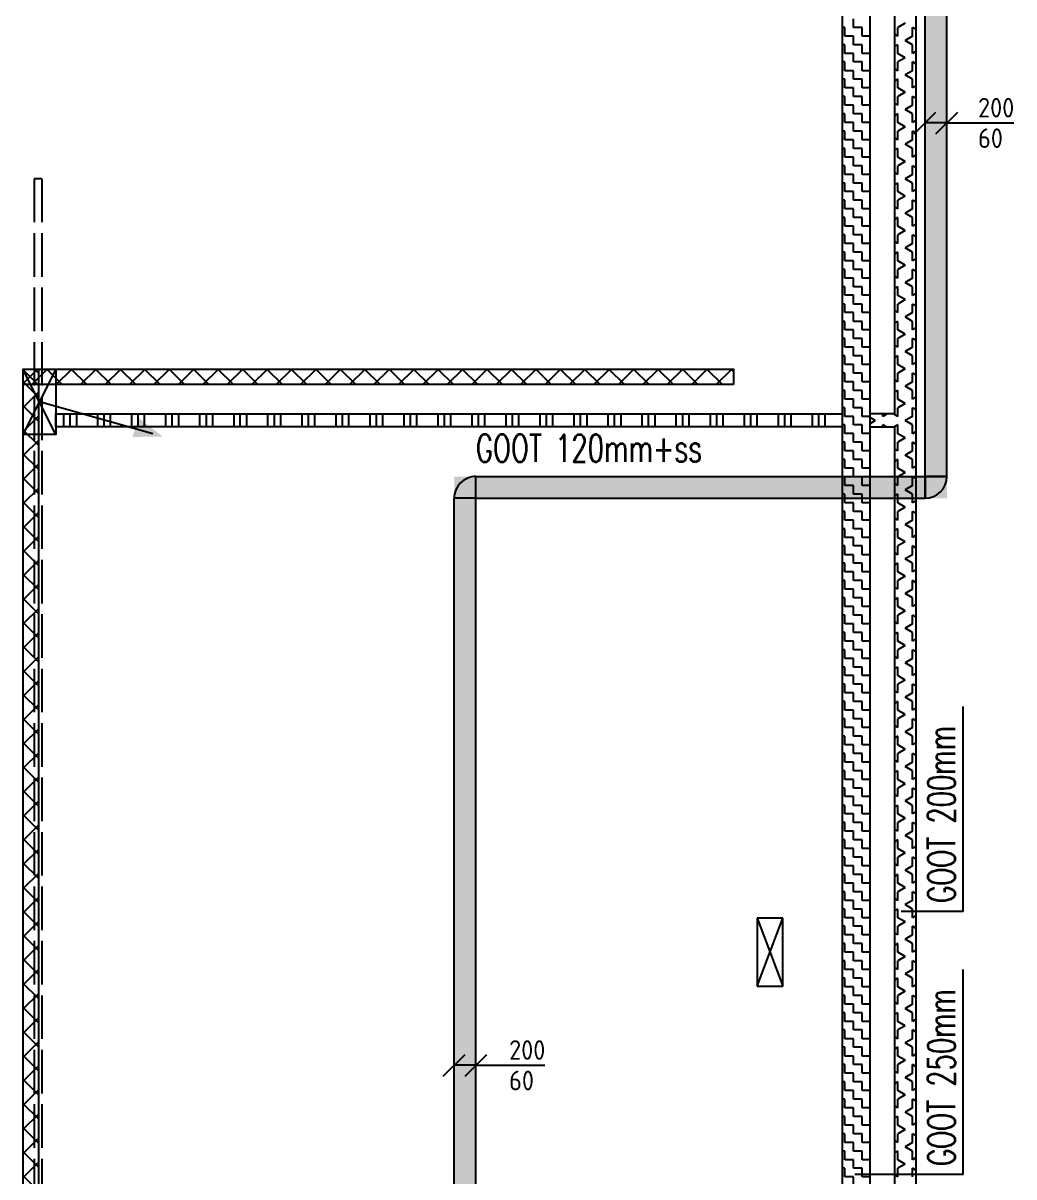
# Model space of a CAD drawing. Header units: millimetres. Extents: x -3262 to 113612, y 0 to 217318.
# Drawn here: x 91127 to 100227, y 36452 to 47048 of the extents above; entities that cross this region are included whole.
import ezdxf

# ---------------------------------------------------------------- set-up
doc = ezdxf.new("R2010")
doc.units = ezdxf.units.MM
doc.header["$LTSCALE"] = 100
doc.linetypes.add('E_GOOT3', pattern=[5, 4, -1])
for name, color, linetype in [('ByLayer', 2, 'Continuous'), ('EL6131--_ENERGIEBEDR (1996)', 2, 'Continuous'), ('EL6131--_GEBOUWINST (1996)', 2, 'Continuous'), ('EL6131--_KG_D', 3, 'Continuous'), ('EL6131--_WG', 3, 'Continuous'), ('EM6131--_KG', 1, 'Continuous')]:
    doc.layers.add(name, color=color, linetype=linetype)
doc.styles.add('CofelyArial', font='arial.ttf')
doc.styles.add('ROMANS', font='ROMANS', dxfattribs={"width": 0.7})
doc.styles.add('STABICAD-018', font='ISOCP.SHX', dxfattribs={"height": 1.8})

# ---------------------------------------------------------------- blocks, each defined once
blk = doc.blocks.new('*X140')
at = {"color": 0}
for p, q in [((66264, 35430), (66384, 35430)), ((66264, 35371), (66384, 35371)), ((66264, 35312), (66384, 35312)), ((66264, 35117), (66384, 35117)), ((66264, 35059), (66384, 35059)), ((66264, 35000), (66384, 35000)), ((66264, 34805), (66384, 34805)), ((66264, 34746), (66384, 34746)), ((66264, 34688), (66384, 34688)), ((66264, 34492), (66384, 34492)), ((66264, 34434), (66384, 34434)), ((66264, 34375), (66384, 34375)), ((66264, 34180), (66384, 34180)), ((66264, 34121), (66384, 34121)), ((66264, 34062), (66384, 34062)), ((66264, 33867), (66384, 33867)), ((66264, 33809), (66384, 33809)), ((66264, 33750), (66384, 33750)), ((66264, 33555), (66384, 33555)), ((66264, 33496), (66384, 33496)), ((66264, 33438), (66384, 33438)), ((66264, 33242), (66384, 33242)), ((66264, 33184), (66384, 33184)), ((66264, 33125), (66384, 33125)), ((66264, 32930), (66384, 32930)), ((66264, 32871), (66384, 32871)), ((66264, 32812), (66384, 32812)), ((66264, 32617), (66384, 32617)), ((66264, 32559), (66384, 32559)), ((66264, 32500), (66384, 32500)), ((66264, 32305), (66384, 32305)), ((66264, 32246), (66384, 32246)), ((66264, 32188), (66384, 32188)), ((66264, 31992), (66384, 31992)), ((66264, 31934), (66384, 31934)), ((66264, 31875), (66384, 31875)), ((66264, 31680), (66384, 31680)), ((66264, 31621), (66384, 31621)), ((66264, 31562), (66384, 31562)), ((66264, 31367), (66384, 31367)), ((66264, 31309), (66384, 31309)), ((66264, 31250), (66384, 31250)), ((66264, 31055), (66384, 31055)), ((66264, 30996), (66384, 30996)), ((66264, 30938), (66384, 30938)), ((66264, 30742), (66384, 30742)), ((66264, 30684), (66384, 30684)), ((66264, 30625), (66384, 30625)), ((66264, 30430), (66384, 30430)), ((66264, 30371), (66384, 30371)), ((66264, 30312), (66384, 30312)), ((66264, 30117), (66384, 30117)), ((66264, 30059), (66384, 30059)), ((66264, 30000), (66384, 30000)), ((66264, 29805), (66384, 29805)), ((66264, 29746), (66384, 29746)), ((66264, 29688), (66384, 29688)), ((66264, 29492), (66384, 29492)), ((66264, 29434), (66384, 29434)), ((66264, 29375), (66384, 29375)), ((66264, 29180), (66384, 29180)), ((66264, 29121), (66384, 29121)), ((66264, 29062), (66384, 29062)), ((66264, 28867), (66384, 28867)), ((66264, 28809), (66384, 28809)), ((66264, 28750), (66384, 28750)), ((66264, 28555), (66384, 28555)), ((66264, 28496), (66384, 28496)), ((66264, 28438), (66384, 28438))]:
    blk.add_line(p, q, dxfattribs=at)
blk = doc.blocks.new('PIJL-UIT')
at = {"layer": 'ByLayer', "color": 2}
blk.add_line((0, 0), (2.92, 10.41), dxfattribs=at)
blk.add_solid([(3.23, 11.35), (1.51, 9.11), (3.24, 8.54)], dxfattribs=at)
blk = doc.blocks.new('NV-1')
at = {"layer": 'ByLayer'}
for p, q in [((0, 4), (7.91, 0)), ((0, 0), (7.91, 4))]:
    blk.add_line(p, q, dxfattribs=at)
blk.add_lwpolyline([(0, 0), (8, 0), (8, 4), (0, 4)], close=True, dxfattribs=at)
blk = doc.blocks.new('*X136')
at = {"color": 0}
for p, q in [((12748, 35729), (12823, 35804)), ((12949, 35664), (12809, 35804)), ((12904, 35664), (13044, 35804)), ((13170, 35664), (13030, 35804)), ((13125, 35664), (13265, 35804)), ((13391, 35664), (13251, 35804)), ((13346, 35664), (13486, 35804)), ((13612, 35664), (13472, 35804)), ((13567, 35664), (13707, 35804)), ((13833, 35664), (13693, 35804)), ((13788, 35664), (13928, 35804)), ((14054, 35664), (13914, 35804)), ((14009, 35664), (14149, 35804)), ((14275, 35664), (14135, 35804)), ((14230, 35664), (14370, 35804)), ((14496, 35664), (14356, 35804)), ((14451, 35664), (14591, 35804)), ((14717, 35664), (14577, 35804)), ((14672, 35664), (14812, 35804)), ((14938, 35664), (14798, 35804)), ((14893, 35664), (15033, 35804)), ((15159, 35664), (15019, 35804)), ((15114, 35664), (15254, 35804)), ((15380, 35664), (15240, 35804)), ((15335, 35664), (15475, 35804)), ((15601, 35664), (15461, 35804)), ((15556, 35664), (15696, 35804)), ((15822, 35664), (15682, 35804)), ((15777, 35664), (15917, 35804)), ((16043, 35664), (15903, 35804)), ((15998, 35664), (16138, 35804)), ((16264, 35664), (16124, 35804)), ((16219, 35664), (16359, 35804)), ((16485, 35664), (16345, 35804)), ((16440, 35664), (16580, 35804)), ((16706, 35664), (16566, 35804)), ((16661, 35664), (16801, 35804)), ((16927, 35664), (16787, 35804)), ((16882, 35664), (17022, 35804)), ((17148, 35664), (17008, 35804)), ((17103, 35664), (17243, 35804)), ((17369, 35664), (17229, 35804)), ((17324, 35664), (17464, 35804)), ((17590, 35664), (17450, 35804)), ((17544, 35664), (17684, 35804)), ((17811, 35664), (17671, 35804)), ((17765, 35664), (17905, 35804)), ((18032, 35664), (17892, 35804)), ((17986, 35664), (18126, 35804)), ((18253, 35664), (18113, 35804)), ((18207, 35664), (18347, 35804)), ((18474, 35664), (18334, 35804)), ((18428, 35664), (18568, 35804)), ((18695, 35664), (18555, 35804)), ((18649, 35664), (18789, 35804)), ((18916, 35664), (18776, 35804)), ((18870, 35664), (19010, 35804)), ((19137, 35664), (18997, 35804)), ((19091, 35664), (19231, 35804)), ((19358, 35664), (19218, 35804)), ((19312, 35664), (19452, 35804)), ((19579, 35664), (19439, 35804)), ((19533, 35664), (19673, 35804)), ((19800, 35664), (19660, 35804)), ((19754, 35664), (19894, 35804)), ((20021, 35664), (19881, 35804)), ((19975, 35664), (20115, 35804)), ((20242, 35664), (20102, 35804)), ((20196, 35664), (20336, 35804)), ((20463, 35664), (20323, 35804)), ((20417, 35664), (20557, 35804)), ((20683, 35664), (20543, 35804)), ((20638, 35664), (20778, 35804)), ((20904, 35664), (20764, 35804)), ((20859, 35664), (20999, 35804)), ((21125, 35664), (20985, 35804)), ((21080, 35664), (21220, 35804)), ((21346, 35664), (21206, 35804)), ((21301, 35664), (21441, 35804)), ((21567, 35664), (21427, 35804)), ((21522, 35664), (21662, 35804)), ((21788, 35664), (21648, 35804)), ((21743, 35664), (21883, 35804)), ((22009, 35664), (21869, 35804)), ((21964, 35664), (22104, 35804)), ((22230, 35664), (22090, 35804)), ((22185, 35664), (22325, 35804)), ((22451, 35664), (22311, 35804)), ((22406, 35664), (22546, 35804)), ((22672, 35664), (22532, 35804)), ((22627, 35664), (22767, 35804)), ((22893, 35664), (22753, 35804)), ((22848, 35664), (22988, 35804)), ((23114, 35664), (22974, 35804)), ((23069, 35664), (23209, 35804)), ((23335, 35664), (23195, 35804)), ((23290, 35664), (23430, 35804)), ((23556, 35664), (23416, 35804)), ((23511, 35664), (23651, 35804)), ((23777, 35664), (23637, 35804)), ((23732, 35664), (23872, 35804)), ((23998, 35664), (23858, 35804)), ((23953, 35664), (24093, 35804)), ((24219, 35664), (24079, 35804)), ((24174, 35664), (24314, 35804)), ((24440, 35664), (24300, 35804)), ((24395, 35664), (24535, 35804)), ((24661, 35664), (24521, 35804)), ((24616, 35664), (24756, 35804)), ((24882, 35664), (24742, 35804)), ((24837, 35664), (24977, 35804)), ((25103, 35664), (24963, 35804)), ((25057, 35664), (25197, 35804)), ((25324, 35664), (25184, 35804)), ((25278, 35664), (25418, 35804)), ((25545, 35664), (25405, 35804)), ((25499, 35664), (25639, 35804)), ((25766, 35664), (25626, 35804)), ((25720, 35664), (25860, 35804)), ((25987, 35664), (25847, 35804)), ((25941, 35664), (26081, 35804)), ((26208, 35664), (26068, 35804)), ((26162, 35664), (26302, 35804)), ((26429, 35664), (26289, 35804)), ((26383, 35664), (26523, 35804)), ((26650, 35664), (26510, 35804)), ((26604, 35664), (26744, 35804)), ((26871, 35664), (26731, 35804)), ((26825, 35664), (26965, 35804)), ((27092, 35664), (26952, 35804)), ((27046, 35664), (27186, 35804)), ((27313, 35664), (27173, 35804)), ((27267, 35664), (27407, 35804)), ((27534, 35664), (27394, 35804)), ((27488, 35664), (27628, 35804)), ((27755, 35664), (27615, 35804)), ((27709, 35664), (27849, 35804)), ((27976, 35664), (27836, 35804)), ((27930, 35664), (28070, 35804)), ((28196, 35664), (28056, 35804)), ((28151, 35664), (28291, 35804)), ((28417, 35664), (28277, 35804)), ((28372, 35664), (28512, 35804)), ((28638, 35664), (28498, 35804)), ((28593, 35664), (28733, 35804)), ((28848, 35675), (28719, 35804)), ((28814, 35664), (28848, 35698))]:
    blk.add_line(p, q, dxfattribs=at)
blk = doc.blocks.new('*X129')
at = {"color": 0}
for p, q in [((28708, 35668), (28844, 35804)), ((28848, 35585), (28708, 35725)), ((28708, 35444), (28848, 35584)), ((28848, 35360), (28708, 35500)), ((28708, 35219), (28848, 35359)), ((28848, 35136), (28708, 35276)), ((28708, 34995), (28848, 35135)), ((28848, 34911), (28708, 35051)), ((28708, 34770), (28848, 34910)), ((28848, 34687), (28708, 34827)), ((28708, 34546), (28848, 34686)), ((28848, 34462), (28708, 34602)), ((28708, 34321), (28848, 34461)), ((28848, 34238), (28708, 34378)), ((28708, 34097), (28848, 34237)), ((28848, 34013), (28708, 34153)), ((28708, 33872), (28848, 34012)), ((28848, 33789), (28708, 33929)), ((28708, 33647), (28848, 33787)), ((28848, 33564), (28708, 33704)), ((28708, 33423), (28848, 33563)), ((28848, 33340), (28708, 33480)), ((28708, 33198), (28848, 33338)), ((28848, 33115), (28708, 33255)), ((28708, 32974), (28848, 33114)), ((28848, 32891), (28708, 33031)), ((28708, 32749), (28848, 32889)), ((28848, 32666), (28708, 32806)), ((28708, 32525), (28848, 32665)), ((28848, 32442), (28708, 32582)), ((28708, 32300), (28848, 32440)), ((28848, 32217), (28708, 32357)), ((28708, 32076), (28848, 32216)), ((28848, 31993), (28708, 32133)), ((28708, 31851), (28848, 31991)), ((28848, 31768), (28708, 31908)), ((28708, 31627), (28848, 31767)), ((28848, 31544), (28708, 31684)), ((28708, 31402), (28848, 31542)), ((28848, 31319), (28708, 31459)), ((28708, 31178), (28848, 31318)), ((28848, 31095), (28708, 31235)), ((28708, 30953), (28848, 31093)), ((28848, 30870), (28708, 31010)), ((28708, 30729), (28848, 30869)), ((28848, 30646), (28708, 30786)), ((28708, 30504), (28848, 30644)), ((28848, 30421), (28708, 30561)), ((28708, 30280), (28848, 30420)), ((28848, 30197), (28708, 30337)), ((28708, 30055), (28848, 30195)), ((28848, 29972), (28708, 30112)), ((28708, 29831), (28848, 29971)), ((28848, 29748), (28708, 29888)), ((28708, 29606), (28848, 29746)), ((28848, 29523), (28708, 29663)), ((28708, 29382), (28848, 29522)), ((28848, 29299), (28708, 29439)), ((28831, 29280), (28848, 29297))]:
    blk.add_line(p, q, dxfattribs=at)
blk = doc.blocks.new('*X105')
at = {"color": 0}
for p, q in [((28377, 27977), (28348, 28027)), ((28377, 27977), (28405, 28027)), ((28319, 27909), (28337, 27909)), ((28319, 27878), (28337, 27909)), ((28416, 27909), (28439, 27909)), ((28439, 27869), (28416, 27909)), ((21431, 27771), (21448, 27801)), ((21431, 27771), (21511, 27771)), ((21550, 27703), (21511, 27771)), ((21550, 27703), (21590, 27771)), ((21590, 27771), (21669, 27771)), ((21669, 27771), (21652, 27801)), ((21749, 27771), (21766, 27801)), ((21749, 27771), (21828, 27771)), ((21868, 27703), (21828, 27771)), ((21868, 27703), (21907, 27771)), ((21907, 27771), (21987, 27771)), ((21987, 27771), (21970, 27801)), ((22066, 27771), (22083, 27801)), ((22066, 27771), (22146, 27771)), ((22185, 27703), (22146, 27771)), ((22185, 27703), (22225, 27771)), ((22225, 27771), (22304, 27771)), ((22304, 27771), (22287, 27801)), ((22384, 27771), (22401, 27801)), ((22384, 27771), (22463, 27771)), ((22503, 27703), (22463, 27771)), ((22503, 27703), (22542, 27771)), ((22542, 27771), (22622, 27771)), ((22622, 27771), (22605, 27801)), ((22701, 27771), (22718, 27801)), ((22701, 27771), (22781, 27771)), ((22820, 27703), (22781, 27771)), ((22820, 27703), (22860, 27771)), ((22860, 27771), (22939, 27771)), ((22939, 27771), (22922, 27801)), ((23019, 27771), (23036, 27801)), ((23019, 27771), (23098, 27771)), ((23138, 27703), (23098, 27771)), ((23138, 27703), (23177, 27771)), ((23177, 27771), (23257, 27771)), ((23257, 27771), (23240, 27801)), ((23336, 27771), (23353, 27801)), ((23336, 27771), (23416, 27771)), ((23455, 27703), (23416, 27771)), ((23455, 27703), (23495, 27771)), ((23495, 27771), (23574, 27771)), ((23574, 27771), (23557, 27801)), ((23654, 27771), (23671, 27801)), ((23654, 27771), (23733, 27771)), ((23773, 27703), (23733, 27771)), ((23773, 27703), (23812, 27771)), ((23812, 27771), (23892, 27771)), ((23892, 27771), (23875, 27801)), ((23971, 27771), (23988, 27801)), ((23971, 27771), (24051, 27771)), ((24090, 27703), (24051, 27771)), ((24090, 27703), (24130, 27771)), ((24130, 27771), (24209, 27771)), ((24209, 27771), (24192, 27801)), ((24289, 27771), (24306, 27801)), ((24289, 27771), (24368, 27771)), ((24408, 27703), (24368, 27771)), ((24408, 27703), (24447, 27771)), ((24447, 27771), (24527, 27771)), ((24527, 27771), (24510, 27801)), ((24606, 27771), (24623, 27801)), ((24606, 27771), (24686, 27771)), ((24725, 27703), (24686, 27771)), ((24725, 27703), (24765, 27771)), ((24765, 27771), (24844, 27771)), ((24844, 27771), (24827, 27801)), ((24924, 27771), (24941, 27801)), ((24924, 27771), (25003, 27771)), ((25043, 27703), (25003, 27771)), ((25043, 27703), (25082, 27771)), ((25082, 27771), (25162, 27771)), ((25162, 27771), (25145, 27801)), ((25241, 27771), (25258, 27801)), ((25241, 27771), (25321, 27771)), ((25360, 27703), (25321, 27771)), ((25360, 27703), (25400, 27771)), ((25400, 27771), (25479, 27771)), ((25479, 27771), (25462, 27801)), ((25559, 27771), (25576, 27801)), ((25559, 27771), (25638, 27771)), ((25678, 27703), (25638, 27771)), ((25678, 27703), (25717, 27771)), ((25717, 27771), (25797, 27771)), ((25797, 27771), (25780, 27801)), ((25876, 27771), (25893, 27801)), ((25876, 27771), (25956, 27771)), ((25995, 27703), (25956, 27771)), ((25995, 27703), (26035, 27771)), ((26035, 27771), (26114, 27771)), ((26114, 27771), (26097, 27801)), ((26194, 27771), (26211, 27801)), ((26194, 27771), (26273, 27771)), ((26313, 27703), (26273, 27771)), ((26313, 27703), (26352, 27771)), ((26352, 27771), (26432, 27771)), ((26432, 27771), (26415, 27801)), ((26511, 27771), (26528, 27801)), ((26511, 27771), (26591, 27771)), ((26630, 27703), (26591, 27771)), ((26630, 27703), (26670, 27771)), ((26670, 27771), (26749, 27771)), ((26749, 27771), (26732, 27801)), ((26829, 27771), (26846, 27801)), ((26829, 27771), (26908, 27771)), ((26948, 27703), (26908, 27771)), ((26948, 27703), (26987, 27771)), ((26987, 27771), (27067, 27771)), ((27067, 27771), (27050, 27801)), ((27146, 27771), (27163, 27801)), ((27146, 27771), (27226, 27771)), ((27265, 27703), (27226, 27771)), ((27265, 27703), (27305, 27771)), ((27305, 27771), (27384, 27771)), ((27384, 27771), (27367, 27801)), ((27464, 27771), (27481, 27801)), ((27464, 27771), (27543, 27771)), ((27583, 27703), (27543, 27771)), ((27583, 27703), (27622, 27771)), ((27622, 27771), (27702, 27771)), ((27702, 27771), (27685, 27801)), ((27781, 27771), (27798, 27801)), ((27781, 27771), (27861, 27771)), ((27900, 27703), (27861, 27771)), ((27900, 27703), (27940, 27771)), ((27940, 27771), (28019, 27771)), ((28019, 27771), (28002, 27801)), ((28099, 27771), (28116, 27801)), ((28099, 27771), (28178, 27771)), ((28218, 27703), (28178, 27771)), ((28218, 27703), (28257, 27771)), ((28257, 27771), (28337, 27771)), ((28337, 27771), (28319, 27802)), ((28416, 27771), (28439, 27811)), ((28416, 27771), (28496, 27771)), ((28535, 27703), (28496, 27771)), ((28535, 27703), (28575, 27771)), ((28575, 27771), (28654, 27771)), ((28654, 27771), (28637, 27801)), ((28734, 27771), (28751, 27801)), ((28734, 27771), (28813, 27771)), ((28853, 27703), (28813, 27771)), ((28853, 27703), (28892, 27771)), ((28892, 27771), (28972, 27771)), ((28972, 27771), (28955, 27801)), ((29051, 27771), (29068, 27801)), ((29051, 27771), (29131, 27771)), ((29170, 27703), (29131, 27771)), ((29170, 27703), (29210, 27771)), ((29210, 27771), (29289, 27771)), ((29289, 27771), (29272, 27801)), ((29369, 27771), (29386, 27801)), ((29369, 27771), (29448, 27771)), ((29488, 27703), (29448, 27771)), ((29488, 27703), (29527, 27771)), ((29527, 27771), (29607, 27771)), ((29607, 27771), (29590, 27801)), ((29686, 27771), (29703, 27801)), ((29686, 27771), (29766, 27771)), ((29805, 27703), (29766, 27771)), ((29805, 27703), (29845, 27771)), ((29845, 27771), (29924, 27771)), ((29924, 27771), (29907, 27801)), ((30004, 27771), (30021, 27801)), ((30004, 27771), (30083, 27771)), ((30123, 27703), (30083, 27771)), ((30123, 27703), (30162, 27771)), ((30162, 27771), (30242, 27771)), ((30242, 27771), (30225, 27801)), ((30321, 27771), (30338, 27801)), ((30321, 27771), (30401, 27771)), ((30440, 27703), (30401, 27771)), ((30440, 27703), (30480, 27771)), ((30480, 27771), (30559, 27771)), ((30559, 27771), (30542, 27801)), ((30639, 27771), (30656, 27801)), ((30639, 27771), (30718, 27771)), ((30758, 27703), (30718, 27771)), ((30758, 27703), (30797, 27771)), ((30797, 27771), (30877, 27771)), ((30877, 27771), (30860, 27801)), ((30956, 27771), (30973, 27801)), ((30956, 27771), (31036, 27771)), ((31075, 27703), (31036, 27771)), ((31075, 27703), (31115, 27771)), ((31115, 27771), (31194, 27771)), ((31194, 27771), (31177, 27801)), ((31274, 27771), (31291, 27801)), ((31274, 27771), (31353, 27771)), ((31393, 27703), (31353, 27771)), ((31393, 27703), (31432, 27771)), ((31432, 27771), (31512, 27771)), ((31512, 27771), (31495, 27801)), ((31591, 27771), (31608, 27801)), ((31591, 27771), (31671, 27771)), ((31710, 27703), (31671, 27771)), ((31710, 27703), (31750, 27771)), ((31750, 27771), (31829, 27771)), ((31829, 27771), (31812, 27801)), ((31909, 27771), (31926, 27801)), ((31909, 27771), (31988, 27771)), ((32028, 27703), (31988, 27771)), ((21669, 27634), (21709, 27703)), ((21749, 27634), (21709, 27703)), ((21987, 27634), (22027, 27703)), ((22066, 27634), (22027, 27703)), ((22304, 27634), (22344, 27703)), ((22384, 27634), (22344, 27703)), ((22622, 27634), (22662, 27703)), ((22701, 27634), (22662, 27703)), ((22939, 27634), (22979, 27703)), ((23019, 27634), (22979, 27703)), ((23257, 27634), (23297, 27703)), ((23336, 27634), (23297, 27703)), ((23574, 27634), (23614, 27703)), ((23654, 27634), (23614, 27703)), ((23892, 27634), (23932, 27703)), ((23971, 27634), (23932, 27703)), ((24209, 27634), (24249, 27703)), ((24289, 27634), (24249, 27703)), ((24527, 27634), (24567, 27703)), ((24606, 27634), (24567, 27703)), ((24844, 27634), (24884, 27703)), ((24924, 27634), (24884, 27703)), ((25162, 27634), (25202, 27703)), ((25241, 27634), (25202, 27703)), ((25479, 27634), (25519, 27703)), ((25559, 27634), (25519, 27703)), ((25797, 27634), (25837, 27703)), ((25876, 27634), (25837, 27703)), ((26114, 27634), (26154, 27703)), ((26194, 27634), (26154, 27703)), ((26432, 27634), (26472, 27703)), ((26511, 27634), (26472, 27703)), ((26749, 27634), (26789, 27703)), ((26829, 27634), (26789, 27703)), ((27067, 27634), (27107, 27703)), ((27146, 27634), (27107, 27703)), ((27384, 27634), (27424, 27703)), ((27464, 27634), (27424, 27703)), ((27702, 27634), (27742, 27703)), ((27781, 27634), (27742, 27703)), ((28019, 27634), (28059, 27703)), ((28099, 27634), (28059, 27703)), ((28337, 27634), (28377, 27703)), ((28416, 27634), (28377, 27703)), ((28654, 27634), (28694, 27703)), ((28734, 27634), (28694, 27703)), ((28972, 27634), (29012, 27703)), ((29051, 27634), (29012, 27703)), ((29289, 27634), (29329, 27703)), ((29369, 27634), (29329, 27703)), ((29607, 27634), (29647, 27703)), ((29686, 27634), (29647, 27703)), ((29924, 27634), (29964, 27703)), ((30004, 27634), (29964, 27703)), ((30242, 27634), (30282, 27703)), ((30321, 27634), (30282, 27703)), ((30559, 27634), (30599, 27703)), ((30639, 27634), (30599, 27703)), ((30877, 27634), (30917, 27703)), ((30956, 27634), (30917, 27703)), ((31194, 27634), (31234, 27703)), ((31274, 27634), (31234, 27703)), ((31512, 27634), (31552, 27703)), ((31591, 27634), (31552, 27703)), ((31829, 27634), (31869, 27703)), ((31909, 27634), (31869, 27703)), ((21431, 27634), (21511, 27634)), ((21492, 27601), (21511, 27634)), ((21590, 27634), (21669, 27634)), ((21609, 27601), (21590, 27634)), ((21749, 27634), (21828, 27634)), ((21809, 27601), (21828, 27634)), ((21926, 27601), (21907, 27634)), ((21907, 27634), (21987, 27634)), ((22066, 27634), (22146, 27634)), ((22127, 27601), (22146, 27634)), ((22225, 27634), (22304, 27634)), ((22244, 27601), (22225, 27634)), ((22384, 27634), (22463, 27634)), ((22444, 27601), (22463, 27634)), ((22542, 27634), (22622, 27634)), ((22561, 27601), (22542, 27634)), ((22701, 27634), (22781, 27634)), ((22762, 27601), (22781, 27634)), ((22860, 27634), (22939, 27634)), ((22879, 27601), (22860, 27634)), ((23019, 27634), (23098, 27634)), ((23079, 27601), (23098, 27634)), ((23196, 27601), (23177, 27634)), ((23177, 27634), (23257, 27634)), ((23336, 27634), (23416, 27634)), ((23397, 27601), (23416, 27634)), ((23495, 27634), (23574, 27634)), ((23514, 27601), (23495, 27634)), ((23654, 27634), (23733, 27634)), ((23714, 27601), (23733, 27634)), ((23812, 27634), (23892, 27634)), ((23831, 27601), (23812, 27634)), ((23971, 27634), (24051, 27634)), ((24032, 27601), (24051, 27634)), ((24130, 27634), (24209, 27634)), ((24149, 27601), (24130, 27634)), ((24289, 27634), (24368, 27634)), ((24349, 27601), (24368, 27634)), ((24466, 27601), (24447, 27634)), ((24447, 27634), (24527, 27634)), ((24606, 27634), (24686, 27634)), ((24667, 27601), (24686, 27634)), ((24765, 27634), (24844, 27634)), ((24784, 27601), (24765, 27634)), ((24924, 27634), (25003, 27634)), ((24984, 27601), (25003, 27634)), ((25082, 27634), (25162, 27634)), ((25101, 27601), (25082, 27634)), ((25241, 27634), (25321, 27634)), ((25302, 27601), (25321, 27634)), ((25400, 27634), (25479, 27634)), ((25419, 27601), (25400, 27634)), ((25559, 27634), (25638, 27634)), ((25619, 27601), (25638, 27634)), ((25736, 27601), (25717, 27634)), ((25717, 27634), (25797, 27634)), ((25876, 27634), (25956, 27634)), ((25937, 27601), (25956, 27634)), ((26035, 27634), (26114, 27634)), ((26054, 27601), (26035, 27634)), ((26194, 27634), (26273, 27634)), ((26254, 27601), (26273, 27634)), ((26352, 27634), (26432, 27634)), ((26371, 27601), (26352, 27634)), ((26511, 27634), (26591, 27634)), ((26572, 27601), (26591, 27634)), ((26670, 27634), (26749, 27634)), ((26689, 27601), (26670, 27634)), ((26829, 27634), (26908, 27634)), ((26889, 27601), (26908, 27634)), ((27006, 27601), (26987, 27634)), ((26987, 27634), (27067, 27634)), ((27146, 27634), (27226, 27634)), ((27207, 27601), (27226, 27634)), ((27305, 27634), (27384, 27634)), ((27324, 27601), (27305, 27634)), ((27464, 27634), (27543, 27634)), ((27524, 27601), (27543, 27634)), ((27622, 27634), (27702, 27634)), ((27641, 27601), (27622, 27634)), ((27781, 27634), (27861, 27634)), ((27842, 27601), (27861, 27634)), ((27940, 27634), (28019, 27634)), ((27959, 27601), (27940, 27634)), ((28099, 27634), (28178, 27634)), ((28159, 27601), (28178, 27634)), ((28276, 27601), (28257, 27634)), ((28257, 27634), (28337, 27634)), ((28416, 27634), (28496, 27634)), ((28477, 27601), (28496, 27634)), ((28575, 27634), (28654, 27634)), ((28594, 27601), (28575, 27634)), ((28734, 27634), (28813, 27634)), ((28794, 27601), (28813, 27634)), ((28892, 27634), (28972, 27634)), ((28911, 27601), (28892, 27634)), ((29051, 27634), (29131, 27634)), ((29112, 27601), (29131, 27634)), ((29210, 27634), (29289, 27634)), ((29229, 27601), (29210, 27634)), ((29369, 27634), (29448, 27634)), ((29429, 27601), (29448, 27634)), ((29546, 27601), (29527, 27634)), ((29527, 27634), (29607, 27634)), ((29686, 27634), (29766, 27634)), ((29747, 27601), (29766, 27634)), ((29845, 27634), (29924, 27634)), ((29864, 27601), (29845, 27634)), ((30004, 27634), (30083, 27634)), ((30064, 27601), (30083, 27634)), ((30162, 27634), (30242, 27634)), ((30181, 27601), (30162, 27634)), ((30321, 27634), (30401, 27634)), ((30382, 27601), (30401, 27634)), ((30480, 27634), (30559, 27634)), ((30499, 27601), (30480, 27634)), ((30639, 27634), (30718, 27634)), ((30699, 27601), (30718, 27634)), ((30816, 27601), (30797, 27634)), ((30797, 27634), (30877, 27634)), ((30956, 27634), (31036, 27634)), ((31017, 27601), (31036, 27634)), ((31115, 27634), (31194, 27634)), ((31134, 27601), (31115, 27634)), ((31274, 27634), (31353, 27634)), ((31334, 27601), (31353, 27634)), ((31432, 27634), (31512, 27634)), ((31451, 27601), (31432, 27634)), ((31591, 27634), (31671, 27634)), ((31652, 27601), (31671, 27634)), ((31750, 27634), (31829, 27634)), ((31769, 27601), (31750, 27634)), ((31909, 27634), (31988, 27634)), ((31969, 27601), (31988, 27634))]:
    blk.add_line(p, q, dxfattribs=at)
blk = doc.blocks.new('*X104')
at = {"color": 0}
for p, q in [((21431, 28258), (21511, 28258)), ((21431, 28178), (21431, 28258)), ((21511, 28258), (21511, 28277)), ((21590, 28258), (21669, 28258)), ((21590, 28178), (21590, 28258)), ((21669, 28258), (21669, 28277)), ((21749, 28258), (21828, 28258)), ((21749, 28178), (21749, 28258)), ((21828, 28258), (21828, 28277)), ((21908, 28258), (21987, 28258)), ((21908, 28178), (21908, 28258)), ((21987, 28258), (21987, 28277)), ((22066, 28258), (22146, 28258)), ((22066, 28178), (22066, 28258)), ((22146, 28258), (22146, 28277)), ((22225, 28258), (22304, 28258)), ((22225, 28178), (22225, 28258)), ((22304, 28258), (22304, 28277)), ((22384, 28258), (22463, 28258)), ((22384, 28178), (22384, 28258)), ((22463, 28258), (22463, 28277)), ((22542, 28258), (22622, 28258)), ((22542, 28178), (22542, 28258)), ((22622, 28258), (22622, 28277)), ((22701, 28258), (22781, 28258)), ((22701, 28178), (22701, 28258)), ((22781, 28258), (22781, 28277)), ((22860, 28258), (22939, 28258)), ((22860, 28178), (22860, 28258)), ((22939, 28258), (22939, 28277)), ((23019, 28258), (23098, 28258)), ((23019, 28178), (23019, 28258)), ((23098, 28258), (23098, 28277)), ((23178, 28258), (23257, 28258)), ((23178, 28178), (23178, 28258)), ((23257, 28258), (23257, 28277)), ((23336, 28258), (23416, 28258)), ((23336, 28178), (23336, 28258)), ((23416, 28258), (23416, 28277)), ((23495, 28258), (23574, 28258)), ((23495, 28178), (23495, 28258)), ((23574, 28258), (23574, 28277)), ((23654, 28258), (23733, 28258)), ((23654, 28178), (23654, 28258)), ((23733, 28258), (23733, 28277)), ((23812, 28258), (23892, 28258)), ((23812, 28178), (23812, 28258)), ((23892, 28258), (23892, 28277)), ((23971, 28258), (24051, 28258)), ((23971, 28178), (23971, 28258)), ((24051, 28258), (24051, 28277)), ((24130, 28258), (24209, 28258)), ((24130, 28178), (24130, 28258)), ((24209, 28258), (24209, 28277)), ((24289, 28258), (24368, 28258)), ((24289, 28178), (24289, 28258)), ((24368, 28258), (24368, 28277)), ((24448, 28258), (24527, 28258)), ((24448, 28178), (24448, 28258)), ((24527, 28258), (24527, 28277)), ((24606, 28258), (24686, 28258)), ((24606, 28178), (24606, 28258)), ((24686, 28258), (24686, 28277)), ((24765, 28258), (24844, 28258)), ((24765, 28178), (24765, 28258)), ((24844, 28258), (24844, 28277)), ((24924, 28258), (25003, 28258)), ((24924, 28178), (24924, 28258)), ((25003, 28258), (25003, 28277)), ((25082, 28258), (25162, 28258)), ((25082, 28178), (25082, 28258)), ((25162, 28258), (25162, 28277)), ((25241, 28258), (25321, 28258)), ((25241, 28178), (25241, 28258)), ((25321, 28258), (25321, 28277)), ((25400, 28258), (25479, 28258)), ((25400, 28178), (25400, 28258)), ((25479, 28258), (25479, 28277)), ((25559, 28258), (25638, 28258)), ((25559, 28178), (25559, 28258)), ((25638, 28258), (25638, 28277)), ((25718, 28258), (25797, 28258)), ((25718, 28178), (25718, 28258)), ((25797, 28258), (25797, 28277)), ((25876, 28258), (25956, 28258)), ((25876, 28178), (25876, 28258)), ((25956, 28258), (25956, 28277)), ((26035, 28258), (26114, 28258)), ((26035, 28178), (26035, 28258)), ((26114, 28258), (26114, 28277)), ((26194, 28258), (26273, 28258)), ((26194, 28178), (26194, 28258)), ((26273, 28258), (26273, 28277)), ((26352, 28258), (26432, 28258)), ((26352, 28178), (26352, 28258)), ((26432, 28258), (26432, 28277)), ((26511, 28258), (26591, 28258)), ((26511, 28178), (26511, 28258)), ((26591, 28258), (26591, 28277)), ((26670, 28258), (26749, 28258)), ((26670, 28178), (26670, 28258)), ((26749, 28258), (26749, 28277)), ((26829, 28258), (26908, 28258)), ((26829, 28178), (26829, 28258)), ((26908, 28258), (26908, 28277)), ((26988, 28258), (27067, 28258)), ((26988, 28178), (26988, 28258)), ((27067, 28258), (27067, 28277)), ((27146, 28258), (27226, 28258)), ((27146, 28178), (27146, 28258)), ((27226, 28258), (27226, 28277)), ((27305, 28258), (27384, 28258)), ((27305, 28178), (27305, 28258)), ((27384, 28258), (27384, 28277)), ((27464, 28258), (27543, 28258)), ((27464, 28178), (27464, 28258)), ((27543, 28258), (27543, 28277)), ((27622, 28258), (27702, 28258)), ((27622, 28178), (27622, 28258)), ((27702, 28258), (27702, 28277)), ((27781, 28258), (27861, 28258)), ((27781, 28178), (27781, 28258)), ((27861, 28258), (27861, 28277)), ((27940, 28258), (28019, 28258)), ((27940, 28178), (27940, 28258)), ((28019, 28258), (28019, 28277)), ((28099, 28258), (28178, 28258)), ((28099, 28178), (28099, 28258)), ((28178, 28258), (28178, 28277)), ((28258, 28258), (28337, 28258)), ((28258, 28178), (28258, 28258)), ((28337, 28258), (28337, 28277)), ((28416, 28258), (28496, 28258)), ((28416, 28178), (28416, 28258)), ((28496, 28258), (28496, 28277)), ((28575, 28258), (28654, 28258)), ((28575, 28178), (28575, 28258)), ((28654, 28258), (28654, 28277)), ((28734, 28258), (28813, 28258)), ((28734, 28178), (28734, 28258)), ((28813, 28258), (28813, 28277)), ((28892, 28258), (28972, 28258)), ((28892, 28178), (28892, 28258)), ((28972, 28258), (28972, 28277)), ((29051, 28258), (29131, 28258)), ((29051, 28178), (29051, 28258)), ((29131, 28258), (29131, 28277)), ((29210, 28258), (29289, 28258)), ((29210, 28178), (29210, 28258)), ((29289, 28258), (29289, 28277)), ((29369, 28258), (29448, 28258)), ((29369, 28178), (29369, 28258)), ((29448, 28258), (29448, 28277)), ((29528, 28258), (29607, 28258)), ((29528, 28178), (29528, 28258)), ((29607, 28258), (29607, 28277)), ((29686, 28258), (29766, 28258)), ((29686, 28178), (29686, 28258)), ((29766, 28258), (29766, 28277)), ((29845, 28258), (29924, 28258)), ((29845, 28178), (29845, 28258)), ((29924, 28258), (29924, 28277)), ((30004, 28258), (30083, 28258)), ((30004, 28178), (30004, 28258)), ((30083, 28258), (30083, 28277)), ((30162, 28258), (30242, 28258)), ((30162, 28178), (30162, 28258)), ((30242, 28258), (30242, 28277)), ((30321, 28258), (30401, 28258)), ((30321, 28178), (30321, 28258)), ((30401, 28258), (30401, 28277)), ((30480, 28258), (30559, 28258)), ((30480, 28178), (30480, 28258)), ((30559, 28258), (30559, 28277)), ((30639, 28258), (30718, 28258)), ((30639, 28178), (30639, 28258)), ((30718, 28258), (30718, 28277)), ((30798, 28258), (30877, 28258)), ((30798, 28178), (30798, 28258)), ((30877, 28258), (30877, 28277)), ((30956, 28258), (31036, 28258)), ((30956, 28178), (30956, 28258)), ((31036, 28258), (31036, 28277)), ((31115, 28258), (31194, 28258)), ((31115, 28178), (31115, 28258)), ((31194, 28258), (31194, 28277)), ((31274, 28258), (31353, 28258)), ((31274, 28178), (31274, 28258)), ((31353, 28258), (31353, 28277)), ((31432, 28258), (31512, 28258)), ((31432, 28178), (31432, 28258)), ((31512, 28258), (31512, 28277)), ((31591, 28258), (31671, 28258)), ((31591, 28178), (31591, 28258)), ((31671, 28258), (31671, 28277)), ((31750, 28258), (31829, 28258)), ((31750, 28178), (31750, 28258)), ((31829, 28258), (31829, 28277)), ((31909, 28258), (31988, 28258)), ((31909, 28178), (31909, 28258)), ((31988, 28258), (31988, 28277)), ((21352, 28178), (21431, 28178)), ((21431, 28099), (21511, 28099)), ((21431, 28027), (21431, 28099)), ((21511, 28178), (21590, 28178)), ((21511, 28099), (21511, 28178)), ((21590, 28099), (21669, 28099)), ((21590, 28027), (21590, 28099)), ((21669, 28178), (21749, 28178)), ((21669, 28099), (21669, 28178)), ((21749, 28099), (21828, 28099)), ((21749, 28027), (21749, 28099)), ((21828, 28178), (21908, 28178)), ((21828, 28099), (21828, 28178)), ((21908, 28099), (21987, 28099)), ((21908, 28027), (21908, 28099)), ((21987, 28178), (22066, 28178)), ((21987, 28099), (21987, 28178)), ((22066, 28099), (22146, 28099)), ((22066, 28027), (22066, 28099)), ((22146, 28178), (22225, 28178)), ((22146, 28099), (22146, 28178)), ((22225, 28099), (22304, 28099)), ((22225, 28027), (22225, 28099)), ((22304, 28178), (22384, 28178)), ((22304, 28099), (22304, 28178)), ((22384, 28099), (22463, 28099)), ((22384, 28027), (22384, 28099)), ((22463, 28178), (22542, 28178)), ((22463, 28099), (22463, 28178)), ((22542, 28099), (22622, 28099)), ((22542, 28027), (22542, 28099)), ((22622, 28178), (22701, 28178)), ((22622, 28099), (22622, 28178)), ((22701, 28099), (22781, 28099)), ((22701, 28027), (22701, 28099)), ((22781, 28178), (22860, 28178)), ((22781, 28099), (22781, 28178)), ((22860, 28099), (22939, 28099)), ((22860, 28027), (22860, 28099)), ((22939, 28178), (23019, 28178)), ((22939, 28099), (22939, 28178)), ((23019, 28099), (23098, 28099)), ((23019, 28027), (23019, 28099)), ((23098, 28178), (23178, 28178)), ((23098, 28099), (23098, 28178)), ((23178, 28099), (23257, 28099)), ((23178, 28027), (23178, 28099)), ((23257, 28178), (23336, 28178)), ((23257, 28099), (23257, 28178)), ((23336, 28099), (23416, 28099)), ((23336, 28027), (23336, 28099)), ((23416, 28178), (23495, 28178)), ((23416, 28099), (23416, 28178)), ((23495, 28099), (23574, 28099)), ((23495, 28027), (23495, 28099)), ((23574, 28178), (23654, 28178)), ((23574, 28099), (23574, 28178)), ((23654, 28099), (23733, 28099)), ((23654, 28027), (23654, 28099)), ((23733, 28178), (23812, 28178)), ((23733, 28099), (23733, 28178)), ((23812, 28099), (23892, 28099)), ((23812, 28027), (23812, 28099)), ((23892, 28178), (23971, 28178)), ((23892, 28099), (23892, 28178)), ((23971, 28099), (24051, 28099)), ((23971, 28027), (23971, 28099)), ((24051, 28178), (24130, 28178)), ((24051, 28099), (24051, 28178)), ((24130, 28099), (24209, 28099)), ((24130, 28027), (24130, 28099)), ((24209, 28178), (24289, 28178)), ((24209, 28099), (24209, 28178)), ((24289, 28099), (24368, 28099)), ((24289, 28027), (24289, 28099)), ((24368, 28178), (24448, 28178)), ((24368, 28099), (24368, 28178)), ((24448, 28099), (24527, 28099)), ((24448, 28027), (24448, 28099)), ((24527, 28178), (24606, 28178)), ((24527, 28099), (24527, 28178)), ((24606, 28099), (24686, 28099)), ((24606, 28027), (24606, 28099)), ((24686, 28178), (24765, 28178)), ((24686, 28099), (24686, 28178)), ((24765, 28099), (24844, 28099)), ((24765, 28027), (24765, 28099)), ((24844, 28178), (24924, 28178)), ((24844, 28099), (24844, 28178)), ((24924, 28099), (25003, 28099)), ((24924, 28027), (24924, 28099)), ((25003, 28178), (25082, 28178)), ((25003, 28099), (25003, 28178)), ((25082, 28099), (25162, 28099)), ((25082, 28027), (25082, 28099)), ((25162, 28178), (25241, 28178)), ((25162, 28099), (25162, 28178)), ((25241, 28099), (25321, 28099)), ((25241, 28027), (25241, 28099)), ((25321, 28178), (25400, 28178)), ((25321, 28099), (25321, 28178)), ((25400, 28099), (25479, 28099)), ((25400, 28027), (25400, 28099)), ((25479, 28178), (25559, 28178)), ((25479, 28099), (25479, 28178)), ((25559, 28099), (25638, 28099)), ((25559, 28027), (25559, 28099)), ((25638, 28178), (25718, 28178)), ((25638, 28099), (25638, 28178)), ((25718, 28099), (25797, 28099)), ((25718, 28027), (25718, 28099)), ((25797, 28178), (25876, 28178)), ((25797, 28099), (25797, 28178)), ((25876, 28099), (25956, 28099)), ((25876, 28027), (25876, 28099)), ((25956, 28178), (26035, 28178)), ((25956, 28099), (25956, 28178)), ((26035, 28099), (26114, 28099)), ((26035, 28027), (26035, 28099)), ((26114, 28178), (26194, 28178)), ((26114, 28099), (26114, 28178)), ((26194, 28099), (26273, 28099)), ((26194, 28027), (26194, 28099)), ((26273, 28178), (26352, 28178)), ((26273, 28099), (26273, 28178)), ((26352, 28099), (26432, 28099)), ((26352, 28027), (26352, 28099)), ((26432, 28178), (26511, 28178)), ((26432, 28099), (26432, 28178)), ((26511, 28099), (26591, 28099)), ((26511, 28027), (26511, 28099)), ((26591, 28178), (26670, 28178)), ((26591, 28099), (26591, 28178)), ((26670, 28099), (26749, 28099)), ((26670, 28027), (26670, 28099)), ((26749, 28178), (26829, 28178)), ((26749, 28099), (26749, 28178)), ((26829, 28099), (26908, 28099)), ((26829, 28027), (26829, 28099)), ((26908, 28178), (26988, 28178)), ((26908, 28099), (26908, 28178)), ((26988, 28099), (27067, 28099)), ((26988, 28027), (26988, 28099)), ((27067, 28178), (27146, 28178)), ((27067, 28099), (27067, 28178)), ((27146, 28099), (27226, 28099)), ((27146, 28027), (27146, 28099)), ((27226, 28178), (27305, 28178)), ((27226, 28099), (27226, 28178)), ((27305, 28099), (27384, 28099)), ((27305, 28027), (27305, 28099)), ((27384, 28178), (27464, 28178)), ((27384, 28099), (27384, 28178)), ((27464, 28099), (27543, 28099)), ((27464, 28027), (27464, 28099)), ((27543, 28178), (27622, 28178)), ((27543, 28099), (27543, 28178)), ((27622, 28099), (27702, 28099)), ((27622, 28027), (27622, 28099)), ((27702, 28178), (27781, 28178)), ((27702, 28099), (27702, 28178)), ((27781, 28099), (27861, 28099)), ((27781, 28027), (27781, 28099)), ((27861, 28178), (27940, 28178)), ((27861, 28099), (27861, 28178)), ((27940, 28099), (28019, 28099)), ((27940, 28027), (27940, 28099)), ((28019, 28178), (28099, 28178)), ((28019, 28099), (28019, 28178)), ((28099, 28099), (28178, 28099)), ((28099, 28027), (28099, 28099)), ((28178, 28178), (28258, 28178)), ((28178, 28099), (28178, 28178)), ((28258, 28099), (28337, 28099)), ((28258, 28027), (28258, 28099)), ((28337, 28178), (28416, 28178)), ((28337, 28099), (28337, 28178)), ((28416, 28099), (28496, 28099)), ((28416, 28027), (28416, 28099)), ((28496, 28178), (28575, 28178)), ((28496, 28099), (28496, 28178)), ((28575, 28099), (28654, 28099)), ((28575, 28027), (28575, 28099)), ((28654, 28178), (28734, 28178)), ((28654, 28099), (28654, 28178)), ((28734, 28099), (28813, 28099)), ((28734, 28027), (28734, 28099)), ((28813, 28178), (28892, 28178)), ((28813, 28099), (28813, 28178)), ((28892, 28099), (28972, 28099)), ((28892, 28027), (28892, 28099)), ((28972, 28178), (29051, 28178)), ((28972, 28099), (28972, 28178)), ((29051, 28099), (29131, 28099)), ((29051, 28027), (29051, 28099)), ((29131, 28178), (29210, 28178)), ((29131, 28099), (29131, 28178)), ((29210, 28099), (29289, 28099)), ((29210, 28027), (29210, 28099)), ((29289, 28178), (29369, 28178)), ((29289, 28099), (29289, 28178)), ((29369, 28099), (29448, 28099)), ((29369, 28027), (29369, 28099)), ((29448, 28178), (29528, 28178)), ((29448, 28099), (29448, 28178)), ((29528, 28099), (29607, 28099)), ((29528, 28027), (29528, 28099)), ((29607, 28178), (29686, 28178)), ((29607, 28099), (29607, 28178)), ((29686, 28099), (29766, 28099)), ((29686, 28027), (29686, 28099)), ((29766, 28178), (29845, 28178)), ((29766, 28099), (29766, 28178)), ((29845, 28099), (29924, 28099)), ((29845, 28027), (29845, 28099)), ((29924, 28178), (30004, 28178)), ((29924, 28099), (29924, 28178)), ((30004, 28099), (30083, 28099)), ((30004, 28027), (30004, 28099)), ((30083, 28178), (30162, 28178)), ((30083, 28099), (30083, 28178)), ((30162, 28099), (30242, 28099)), ((30162, 28027), (30162, 28099)), ((30242, 28178), (30321, 28178)), ((30242, 28099), (30242, 28178)), ((30321, 28099), (30401, 28099)), ((30321, 28027), (30321, 28099)), ((30401, 28178), (30480, 28178)), ((30401, 28099), (30401, 28178)), ((30480, 28099), (30559, 28099)), ((30480, 28027), (30480, 28099)), ((30559, 28178), (30639, 28178)), ((30559, 28099), (30559, 28178)), ((30639, 28099), (30718, 28099)), ((30639, 28027), (30639, 28099)), ((30718, 28178), (30798, 28178)), ((30718, 28099), (30718, 28178)), ((30798, 28099), (30877, 28099)), ((30798, 28027), (30798, 28099)), ((30877, 28178), (30956, 28178)), ((30877, 28099), (30877, 28178)), ((30956, 28099), (31036, 28099)), ((30956, 28027), (30956, 28099)), ((31036, 28178), (31115, 28178)), ((31036, 28099), (31036, 28178)), ((31115, 28099), (31194, 28099)), ((31115, 28027), (31115, 28099)), ((31194, 28178), (31274, 28178)), ((31194, 28099), (31194, 28178)), ((31274, 28099), (31353, 28099)), ((31274, 28027), (31274, 28099)), ((31353, 28178), (31432, 28178)), ((31353, 28099), (31353, 28178)), ((31432, 28099), (31512, 28099)), ((31432, 28027), (31432, 28099)), ((31512, 28178), (31591, 28178)), ((31512, 28099), (31512, 28178)), ((31591, 28099), (31671, 28099)), ((31591, 28027), (31591, 28099)), ((31671, 28178), (31750, 28178)), ((31671, 28099), (31671, 28178)), ((31750, 28099), (31829, 28099)), ((31750, 28027), (31750, 28099)), ((31829, 28178), (31909, 28178)), ((31829, 28099), (31829, 28178)), ((31909, 28099), (31988, 28099)), ((31909, 28027), (31909, 28099)), ((31988, 28178), (32068, 28178)), ((31988, 28099), (31988, 28178))]:
    blk.add_line(p, q, dxfattribs=at)
blk = doc.blocks.new('E00112')
at = {"color": 0, "linetype": 'Continuous'}
for p, q in [((0, 1), (-1, 1)), ((-1, 1), (-1, 0)), ((-1, 0), (0, 1)), ((-1, 1), (0, 0)), ((0, 0), (0, 1)), ((-1, 0), (0, 0))]:
    blk.add_line(p, q, dxfattribs=at)
blk = doc.blocks.new('*U154')
at = {"color": 0, "linetype": 'Continuous'}
for p, q in [((0, 100, -2730), (15105, 100, -2730)), ((0, -100, -2730), (0, 100, -2730)), ((15105, -100, -2730), (15105, 100, -2730)), ((0, -100, -2730), (15105, -100, -2730))]:
    blk.add_line(p, q, dxfattribs=at)
at = {"layer": 'EL6131--_ENERGIEBEDR (1996)', "color": 1, "style": 'CofelyArial'}
for tag in ['CODE', 'POSITIONCODE', 'SECTIONCODE']:
    blk.add_attdef(tag, (95186, 27579, 2730), '', height=1.8, dxfattribs=at)
blk = doc.blocks.new('*U70')
at = {"color": 0, "linetype": 'Continuous'}
for q in [(-100, -100, -2730), (100, 100, -2730)]:
    blk.add_line((-100, 100, -2730), q, dxfattribs=at)
blk.add_arc((-100, 100, -2730), 200, 270, 0, dxfattribs=at)
at = {"color": 1, "style": 'CofelyArial'}
for tag in ['CODE', 'POSITIONCODE', 'SECTIONCODE']:
    blk.add_attdef(tag, (95186, 42784, 2730), '', height=1.8, dxfattribs=at)
blk = doc.blocks.new('*U71')
at = {"color": 0, "linetype": 'Continuous'}
for p, q in [((0, 100, -2730), (4126, 100, -2730)), ((0, -100, -2730), (0, 100, -2730)), ((4126, -100, -2730), (4126, 100, -2730)), ((0, -100, -2730), (4126, -100, -2730))]:
    blk.add_line(p, q, dxfattribs=at)
at = {"color": 1, "style": 'CofelyArial'}
for tag in ['CODE', 'POSITIONCODE', 'SECTIONCODE']:
    blk.add_attdef(tag, (95286, 42784, 2730), '', height=1.8, dxfattribs=at)
blk = doc.blocks.new('*U72')
at = {"color": 0, "linetype": 'Continuous'}
for q in [(-100, -100, -2730), (100, 100, -2730)]:
    blk.add_line((-100, 100, -2730), q, dxfattribs=at)
blk.add_arc((-100, 100, -2730), 200, 270, 0, dxfattribs=at)
at = {"color": 1, "style": 'CofelyArial'}
for tag in ['CODE', 'SECTIONCODE', 'POSITIONCODE']:
    blk.add_attdef(tag, (99511, 42784, 2730), '', height=1.8, dxfattribs=at)
blk = doc.blocks.new('*U73')
at = {"color": 0, "linetype": 'Continuous'}
for p, q in [((0, 100, -2730), (7879, 100, -2730)), ((0, -100, -2730), (0, 100, -2730)), ((7879, -100, -2730), (7879, 100, -2730)), ((0, -100, -2730), (7879, -100, -2730))]:
    blk.add_line(p, q, dxfattribs=at)
at = {"color": 1, "style": 'CofelyArial'}
for tag in ['CODE', 'SECTIONCODE', 'POSITIONCODE']:
    blk.add_attdef(tag, (99511, 42884, 2730), '', height=1.8, dxfattribs=at)
blk = doc.blocks.new('*U79')
at = {"color": 0, "linetype": 'Continuous'}
for p, q in [((-300, -100, -2730), (-100, 100, -2730)), ((0, 0, -2730), (-200, 0, -2730)), ((-100, -100, -2730), (100, 100, -2730)), ((0, 0, -2730), (187, 0, -2730)), ((187, 0, -2730), (616, 0, -2730))]:
    blk.add_line(p, q, dxfattribs=at)
at = {"color": 0, "linetype": 'Continuous', "style": 'STABICAD-018'}
for s, p in [('200', (287, 50, -2730)), ('60', (287, -230, -2730))]:
    blk.add_text(s, height=180, dxfattribs=at).set_placement(p)
at = {"color": 1, "style": 'CofelyArial'}
blk.add_attdef('CODE', (99611, 46131, 2730), '', height=1.8, dxfattribs=at)
blk = doc.blocks.new('*U80')
at = {"color": 0, "linetype": 'Continuous'}
for p, q in [((-300, -100, -2730), (-100, 100, -2730)), ((0, 0, -2730), (-200, 0, -2730)), ((-100, -100, -2730), (100, 100, -2730)), ((0, 0, -2730), (205, 0, -2730)), ((205, 0, -2730), (634, 0, -2730))]:
    blk.add_line(p, q, dxfattribs=at)
at = {"color": 0, "linetype": 'Continuous', "style": 'STABICAD-018'}
for s, p in [('200', (305, 50, -2730)), ('60', (305, -230, -2730))]:
    blk.add_text(s, height=180, dxfattribs=at).set_placement(p)
at = {"color": 1, "style": 'CofelyArial'}
blk.add_attdef('CODE', (95286, 37477, 2730), '', height=1.8, dxfattribs=at)

msp = doc.modelspace()

# ---------------------------------------------------------------- hatches: boundary and pattern name
at = {"layer": 'EL6131--_ENERGIEBEDR (1996)', "linetype": 'Continuous'}
h = msp.add_hatch(dxfattribs=at)
h.set_pattern_fill('STARS', color=1, scale=25)
h.set_pattern_definition([(0, (-87466.75, 0), (0, 137.48153), [79.375, -79.375]), (60, (-87466.75, 0), (-119.0625, 68.74077), [79.375, -79.375]), (120, (-87427.06, 68.74), (-119.0625, -68.74077), [79.375, -79.375])])
h.paths.add_polyline_path([(99611, 42684), (99611, 50877), (99411, 50877), (99411, 42884), (95086, 42884), (95086, 27579), (95286, 27579), (95286, 42684)])

# ---------------------------------------------------------------- linework, layer by layer
at = {"layer": 'EL6131--_ENERGIEBEDR (1996)', "color": 1, "linetype": 'Continuous'}
for p, q in [((99761, 38890), (99761, 40771)), ((99761, 38890), (99191, 38890)), ((99761, 36474), (99761, 38355)), ((99761, 36474), (98765, 36474))]:
    msp.add_line(p, q, dxfattribs=at)
at = {"layer": 'EL6131--_ENERGIEBEDR (1996)'}
for points in [[(99130, 48123), (99130, 43460), (98904, 43460), (98904, 43340), (99130, 43340), (99130, 42217), (99130, 33828), (99130, 31834), (98904, 31834), (98904, 31714), (99130, 31714), (99130, 27879), (99250, 27879), (99250, 33828), (99330, 33828), (99330, 42217), (99330, 54038)], [(98904, 53613), (98904, 43460), (98904, 43340), (98904, 42217), (98904, 34028), (99130, 34028), (99130, 33828), (98904, 33828), (98904, 27879), (98784, 27879), (98784, 33828), (98654, 33828), (98654, 45290), (98654, 47569)]]:
    msp.add_lwpolyline(points, dxfattribs=at)
at = {"layer": 'EL6131--_ENERGIEBEDR (1996)', "color": 2, "linetype": 'Continuous'}
msp.add_lwpolyline([(98654, 43340), (91427, 43340), (91427, 43460), (98654, 43460)], dxfattribs=at)
at = {"layer": 'EL6131--_GEBOUWINST (1996)', "color": 2, "linetype": 'Continuous'}
for points in [[(91127, 27769), (91127, 43869), (91267, 43869), (91267, 27769)], [(97651, 43729), (91127, 43729), (91127, 43869), (97651, 43869)]]:
    msp.add_lwpolyline(points, close=True, dxfattribs=at)
at = {"layer": 'EL6131--_WG', "linetype": 'E_GOOT3'}
for p, q in [((91230, 45619), (91230, 27772)), ((91300, 45619), (91230, 45619)), ((91300, 45619), (91300, 27842))]:
    msp.add_line(p, q, dxfattribs=at)

# ---------------------------------------------------------------- block references
at = {"layer": 'EL6131--_ENERGIEBEDR (1996)', "color": 1, "linetype": 'Continuous', "rotation": 90}
for name, p in [('*X105', (126931, 15020)), ('*X104', (126931, 15020)), ('*X140', (126931, -22924))]:
    msp.add_blockref(name, p, dxfattribs=at)
at = {"layer": 'EL6131--_ENERGIEBEDR (1996)', "color": 2, "linetype": 'Continuous', "xscale": -75, "yscale": 75, "zscale": 75, "rotation": 270}
msp.add_blockref('NV-1', (91127, 43269), dxfattribs=at)
at = {"layer": 'EL6131--_ENERGIEBEDR (1996)', "color": 1, "linetype": 'Continuous', "xscale": 100, "yscale": 100, "zscale": 100, "rotation": 270}
msp.add_blockref('PIJL-UIT', (91277, 43572), dxfattribs=at)
at = {"layer": 'EL6131--_GEBOUWINST (1996)', "color": 1, "linetype": 'Continuous', "rotation": 90}
for name in ['*X136', '*X129']:
    msp.add_blockref(name, (126931, 15020), dxfattribs=at)
at = {"layer": 'EL6131--_KG_D', "linetype": 'Continuous'}
for name, p, rotation in [('*U73', (99511, 42884, 2730), 90), ('*U70', (95186, 42784, 2730), 180), ('*U154', (95186, 27579, 2730), 90.00000000000001)]:
    msp.add_blockref(name, p, dxfattribs=dict(at, rotation=rotation))
for name, p in [('*U71', (95286, 42784, 2730)), ('*U72', (99511, 42784, 2730))]:
    msp.add_blockref(name, p, dxfattribs=at)
at = {"layer": 'EL6131--_WG', "xscale": 234, "yscale": 624, "zscale": 234}
msp.add_blockref('E00112', (98104, 38203), dxfattribs=at)
msp.add_blockref('E00112', (98104, 38203), dxfattribs=at)
at = {"layer": 'EM6131--_KG', "linetype": 'Continuous'}
for name, p in [('*U79', (99611, 46131, 2730)), ('*U80', (95286, 37477, 2730))]:
    msp.add_blockref(name, p, dxfattribs=at)

# ---------------------------------------------------------------- texts
at = {"layer": 'EL6131--_ENERGIEBEDR (1996)', "color": 1, "linetype": 'Continuous', "style": 'ROMANS', "width": 0.7}
msp.add_text('GOOT 120mm+ss', height=250, dxfattribs=at).set_placement((95285, 43020))
for s, p in [('GOOT 200mm', (99687, 38968)), ('GOOT 250mm', (99687, 36552))]:
    msp.add_text(s, height=250, rotation=90, dxfattribs=at).set_placement(p)

doc.saveas('drawing.dxf')
